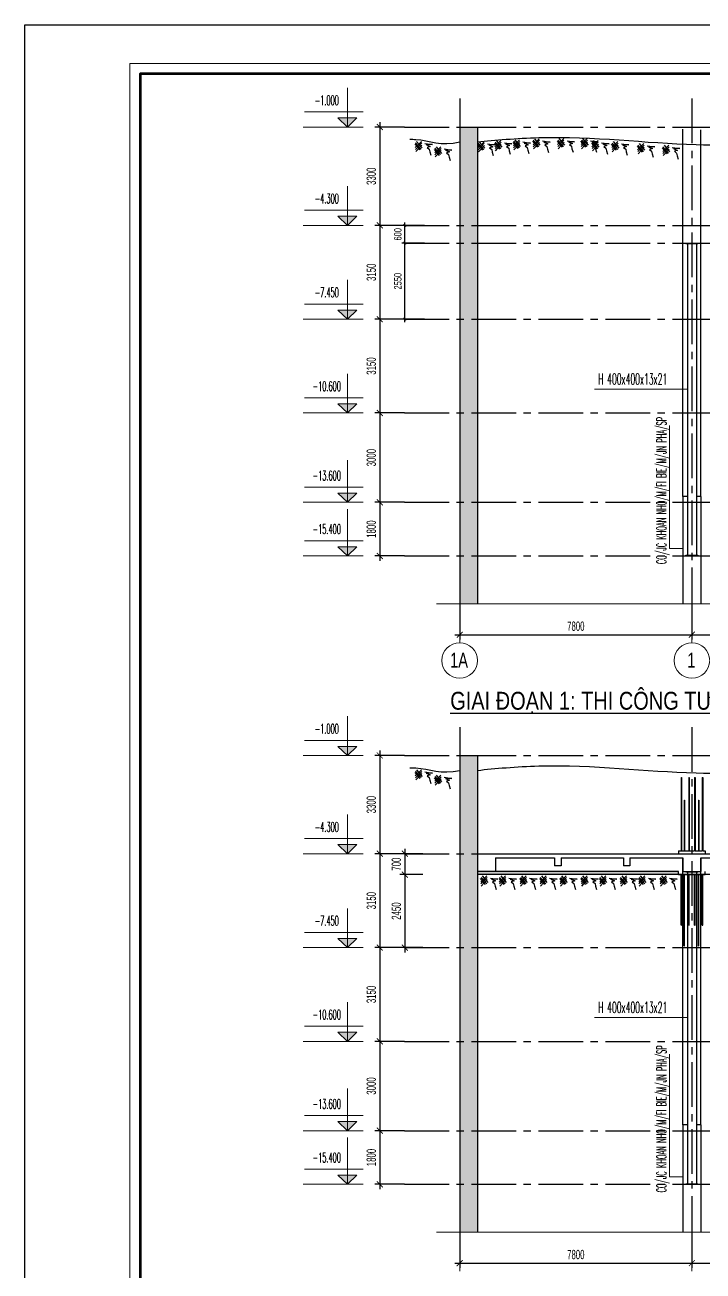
# Model space of a CAD drawing. Extents: x 71 to 1774126, y -14 to 415800.
# Drawn here: x 1675408 to 1698187, y 227098 to 268943 of the extents above; entities that cross this region are included whole.
import ezdxf
from ezdxf.enums import TextEntityAlignment as Align

# ---------------------------------------------------------------- set-up
doc = ezdxf.new("R2010")
doc.units = 0
doc.header["$LTSCALE"] = 1000
doc.header["$MEASUREMENT"] = 0
doc.header["$PDMODE"] = 3
doc.linetypes.add('CENTER2', pattern=[1.125, 0.75, -0.125, 0.125, -0.125])
doc.linetypes.add('HIDDEN', pattern=[0.375, 0.25, -0.125])
doc.layers.get('0').update_dxf_attribs({"linetype": 'CONTINUOUS'})
doc.layers.get('Defpoints').update_dxf_attribs({"linetype": 'CONTINUOUS'})
for name, color, linetype in [('BORDER', 3, 'CONTINUOUS'), ('CDC.01.AXIS', 160, 'CENTER2'), ('CDC.02.DIM', 1, 'CONTINUOUS'), ('CDC.03.BORDER', 3, 'CONTINUOUS'), ('CDC.04.HIDDEN', 8, 'HIDDEN'), ('CDC.05.STEEL', 4, 'CONTINUOUS'), ('CDC.06.TEXT', 2, 'CONTINUOUS'), ('CDC.10.HATCH', 9, 'CONTINUOUS'), ('CDC.16.BIGTEXT', 6, 'CONTINUOUS'), ('COT', 21, 'CONTINUOUS'), ('DAT', 115, 'CONTINUOUS')]:
    doc.layers.add(name, color=color, linetype=linetype)
for name, color, linetype, lineweight in [('CDC-KHUNGTEN', 7, 'CONTINUOUS', 20), ('KCS_CHI', 1, 'CONTINUOUS', 15), ('S19_ACE_Thanh_chong', 9, 'CONTINUOUS', 18)]:
    doc.layers.add(name, color=color, linetype=linetype, lineweight=lineweight)
doc.styles.add('ARIAL', font='arial.ttf', dxfattribs={"width": 0.6})
doc.styles.add('ROMANS', font='vnsimplexh.shx', dxfattribs={"width": 0.55, "bigfont": 'vns.shx'})
doc.dimstyles.new('100', dxfattribs={"dimscale": 100, "dimtxt": 2.5, "dimasz": 1, "dimexe": 1, "dimexo": 0, "dimgap": 1, "dimtad": 1, "dimdec": 0, "dimdsep": 46, "dimtxsty": 'ARIAL', "dimblk": 'ARCHTICK', "dimcen": 1, "dimdle": 1, "dimclrd": 1, "dimclre": 1, "dimclrt": 2, "dimadec": 0, "dimazin": 0, "dimtfac": 0.00072, "dimtdec": 0, "dimtix": 1, "dimtmove": 2, "dimatfit": 3, "dimldrblk": 'ARCHTICK', "dimfxl": 1, "dimtolj": 1, "dimarcsym": 0})
doc.dimstyles.new('D100', dxfattribs={"dimscale": 125, "dimtxt": 2.5, "dimasz": 1.6, "dimexe": 1.3, "dimexo": 0, "dimgap": 1, "dimtad": 1, "dimdec": 0, "dimdsep": 46, "dimtxsty": 'ARIAL', "dimblk": 'ARCHTICK', "dimcen": 1, "dimdle": 1.3, "dimclrd": 1, "dimclre": 1, "dimclrt": 2, "dimadec": 0, "dimazin": 0, "dimtfac": 0.00072, "dimtdec": 0, "dimtix": 1, "dimtmove": 2, "dimatfit": 3, "dimldrblk": 'ARCHTICK', "dimfxl": 1, "dimtolj": 1, "dimarcsym": 0})

# ---------------------------------------------------------------- blocks, each defined once
blk = doc.blocks.new('nendat')
at = {"layer": 'CDC.10.HATCH'}
for p, q in [((-5, -243), (163, -445)), ((12, -360), (217, -155)), ((18, -425), (226, -209)), ((21, -206), (209, -420)), ((29, -497), (229, -280)), ((58, -155), (246, -377)), ((332, -228), (585, -266)), ((375, -266), (509, -324)), ((585, -266), (375, -266)), ((509, -324), (407, -356)), ((407, -356), (477, -414)), ((477, -414), (495, -504)), ((495, -504), (530, -615))]:
    blk.add_line(p, q, dxfattribs=at)
at = {"layer": 'S19_ACE_Thanh_chong'}
blk.add_line((141, -290), (141, -280), dxfattribs=at)
blk = doc.blocks.new('_ARCHTICK')
at = {"color": 0, "linetype": 'ByBlock', "const_width": 0.15}
blk.add_lwpolyline([(-0.5, -0.5), (0.5, 0.5)], dxfattribs=at)
blk = doc.blocks.new('*D355')
at = {"layer": 'CDC.02.DIM', "color": 1, "lineweight": -2, "ltscale": 2000, "transparency": 16777216}
for p, q in [((1690012, 249502), (1690012, 248304)), ((1697812, 249502), (1697812, 248304)), ((1689849, 248467), (1697974, 248467))]:
    blk.add_line(p, q, dxfattribs=at)
at = {"layer": 'Defpoints', "color": 0, "ltscale": 2000, "transparency": 16777216}
for p in [(1690012, 249502), (1697812, 249502), (1697812, 248467)]:
    blk.add_point(p, dxfattribs=at)
at = {"layer": 'CDC.02.DIM', "color": 1, "lineweight": -2, "ltscale": 2000, "transparency": 16777216, "xscale": 200, "yscale": 200, "zscale": 200, "rotation": 180}
blk.add_blockref('_ARCHTICK', (1690012, 248467), dxfattribs=at)
at = {"layer": 'CDC.02.DIM', "color": 1, "lineweight": -2, "ltscale": 2000, "transparency": 16777216, "xscale": 200, "yscale": 200, "zscale": 200}
blk.add_blockref('_ARCHTICK', (1697812, 248467), dxfattribs=at)
at = {"layer": 'CDC.02.DIM', "color": 2, "ltscale": 2000, "transparency": 16777216, "insert": (1693912, 248751), "char_height": 312.5, "attachment_point": 5, "style": 'ARIAL'}
blk.add_mtext('\\A1;7800', dxfattribs=at)
blk = doc.blocks.new('*D351')
at = {"layer": 'CDC.02.DIM', "color": 1, "lineweight": -2, "ltscale": 2000, "transparency": 16777216}
for p, q in [((1688154, 265512), (1687166, 265512)), ((1687328, 265675), (1687328, 262050)), ((1688154, 262212), (1687166, 262212))]:
    blk.add_line(p, q, dxfattribs=at)
at = {"layer": 'Defpoints', "color": 0, "ltscale": 2000, "transparency": 16777216}
for p in [(1688154, 265512), (1687328, 262212), (1688154, 262212)]:
    blk.add_point(p, dxfattribs=at)
at = {"layer": 'CDC.02.DIM', "color": 1, "lineweight": -2, "ltscale": 2000, "transparency": 16777216, "xscale": 200, "yscale": 200, "zscale": 200}
for p, rotation in [((1687328, 265512), 90), ((1687328, 262212), 270)]:
    blk.add_blockref('_ARCHTICK', p, dxfattribs=dict(at, rotation=rotation))
at = {"layer": 'CDC.02.DIM', "color": 2, "ltscale": 2000, "transparency": 16777216, "insert": (1687043, 263862), "char_height": 312.5, "attachment_point": 5, "rotation": 90, "style": 'ARIAL'}
blk.add_mtext('\\A1;3300', dxfattribs=at)
blk = doc.blocks.new('*D352')
at = {"layer": 'CDC.02.DIM', "color": 1, "lineweight": -2, "ltscale": 2000, "transparency": 16777216}
for p, q in [((1688154, 259062), (1687166, 259062)), ((1687328, 259225), (1687328, 255750)), ((1688154, 255912), (1687166, 255912))]:
    blk.add_line(p, q, dxfattribs=at)
at = {"layer": 'Defpoints', "color": 0, "ltscale": 2000, "transparency": 16777216}
for p in [(1688154, 259062), (1687328, 255912), (1688154, 255912)]:
    blk.add_point(p, dxfattribs=at)
at = {"layer": 'CDC.02.DIM', "color": 1, "lineweight": -2, "ltscale": 2000, "transparency": 16777216, "xscale": 200, "yscale": 200, "zscale": 200}
for p, rotation in [((1687328, 259062), 90), ((1687328, 255912), 270)]:
    blk.add_blockref('_ARCHTICK', p, dxfattribs=dict(at, rotation=rotation))
at = {"layer": 'CDC.02.DIM', "color": 2, "ltscale": 2000, "transparency": 16777216, "insert": (1687043, 257487), "char_height": 312.5, "attachment_point": 5, "rotation": 90, "style": 'ARIAL'}
blk.add_mtext('\\A1;3150', dxfattribs=at)
blk = doc.blocks.new('*D353')
at = {"layer": 'CDC.02.DIM', "color": 1, "lineweight": -2, "ltscale": 2000, "transparency": 16777216}
for p, q in [((1688154, 255912), (1687166, 255912)), ((1687328, 256075), (1687328, 252750)), ((1688154, 252912), (1687166, 252912))]:
    blk.add_line(p, q, dxfattribs=at)
at = {"layer": 'Defpoints', "color": 0, "ltscale": 2000, "transparency": 16777216}
for p in [(1688154, 255912), (1687328, 252912), (1688154, 252912)]:
    blk.add_point(p, dxfattribs=at)
at = {"layer": 'CDC.02.DIM', "color": 1, "lineweight": -2, "ltscale": 2000, "transparency": 16777216, "xscale": 200, "yscale": 200, "zscale": 200}
for p, rotation in [((1687328, 255912), 90), ((1687328, 252912), 270)]:
    blk.add_blockref('_ARCHTICK', p, dxfattribs=dict(at, rotation=rotation))
at = {"layer": 'CDC.02.DIM', "color": 2, "ltscale": 2000, "transparency": 16777216, "insert": (1687043, 254412), "char_height": 312.5, "attachment_point": 5, "rotation": 90, "style": 'ARIAL'}
blk.add_mtext('\\A1;3000', dxfattribs=at)
blk = doc.blocks.new('*D354')
at = {"layer": 'CDC.02.DIM', "color": 1, "lineweight": -2, "ltscale": 2000, "transparency": 16777216}
for p, q in [((1688154, 252912), (1687166, 252912)), ((1687328, 253075), (1687328, 250950)), ((1688154, 251112), (1687166, 251112))]:
    blk.add_line(p, q, dxfattribs=at)
at = {"layer": 'Defpoints', "color": 0, "ltscale": 2000, "transparency": 16777216}
for p in [(1688154, 252912), (1687328, 251112), (1688154, 251112)]:
    blk.add_point(p, dxfattribs=at)
at = {"layer": 'CDC.02.DIM', "color": 1, "lineweight": -2, "ltscale": 2000, "transparency": 16777216, "xscale": 200, "yscale": 200, "zscale": 200}
for p, rotation in [((1687328, 252912), 90), ((1687328, 251112), 270)]:
    blk.add_blockref('_ARCHTICK', p, dxfattribs=dict(at, rotation=rotation))
at = {"layer": 'CDC.02.DIM', "color": 2, "ltscale": 2000, "transparency": 16777216, "insert": (1687043, 252012), "char_height": 312.5, "attachment_point": 5, "rotation": 90, "style": 'ARIAL'}
blk.add_mtext('\\A1;1800', dxfattribs=at)
blk = doc.blocks.new('*D357')
at = {"layer": 'CDC.02.DIM', "color": 1, "lineweight": -2, "ltscale": 2000, "transparency": 16777216}
for p, q in [((1687328, 262375), (1687328, 258900)), ((1688154, 262212), (1687166, 262212)), ((1688154, 259062), (1687166, 259062))]:
    blk.add_line(p, q, dxfattribs=at)
at = {"layer": 'Defpoints', "color": 0, "ltscale": 2000, "transparency": 16777216}
for p in [(1688154, 262212), (1687328, 259062), (1688154, 259062)]:
    blk.add_point(p, dxfattribs=at)
at = {"layer": 'CDC.02.DIM', "color": 1, "lineweight": -2, "ltscale": 2000, "transparency": 16777216, "xscale": 200, "yscale": 200, "zscale": 200}
for p, rotation in [((1687328, 262212), 90), ((1687328, 259062), 270)]:
    blk.add_blockref('_ARCHTICK', p, dxfattribs=dict(at, rotation=rotation))
at = {"layer": 'CDC.02.DIM', "color": 2, "ltscale": 2000, "transparency": 16777216, "insert": (1687043, 260637), "char_height": 312.5, "attachment_point": 5, "rotation": 90, "style": 'ARIAL'}
blk.add_mtext('\\A1;3150', dxfattribs=at)
blk = doc.blocks.new('*D358')
at = {"layer": 'CDC.02.DIM', "color": 1, "lineweight": -2, "transparency": 16777216}
for p, q in [((1697812, 249502), (1697812, 248367)), ((1701222, 249502), (1701222, 248367)), ((1697712, 248467), (1701322, 248467))]:
    blk.add_line(p, q, dxfattribs=at)
at = {"layer": 'Defpoints', "color": 0, "transparency": 16777216}
for p in [(1697812, 249502), (1701222, 249502), (1701222, 248467)]:
    blk.add_point(p, dxfattribs=at)
at = {"layer": 'CDC.02.DIM', "color": 1, "lineweight": -2, "transparency": 16777216, "xscale": 100, "yscale": 100, "zscale": 100, "rotation": 180}
blk.add_blockref('_ARCHTICK', (1697812, 248467), dxfattribs=at)
at = {"layer": 'CDC.02.DIM', "color": 1, "lineweight": -2, "transparency": 16777216, "xscale": 100, "yscale": 100, "zscale": 100}
blk.add_blockref('_ARCHTICK', (1701222, 248467), dxfattribs=at)
at = {"layer": 'CDC.02.DIM', "color": 2, "transparency": 16777216, "insert": (1699517, 248695), "char_height": 250, "attachment_point": 5, "style": 'ARIAL'}
blk.add_mtext('\\A1;3410', dxfattribs=at)
blk = doc.blocks.new('*D360')
at = {"layer": 'CDC.02.DIM', "color": 1, "lineweight": -2, "ltscale": 2000, "transparency": 16777216}
for p, q in [((1690012, 228400), (1690012, 227203)), ((1697812, 228400), (1697812, 227203)), ((1689849, 227366), (1697974, 227366))]:
    blk.add_line(p, q, dxfattribs=at)
at = {"layer": 'Defpoints', "color": 0, "ltscale": 2000, "transparency": 16777216}
for p in [(1690012, 228400), (1697812, 228400), (1697812, 227366)]:
    blk.add_point(p, dxfattribs=at)
at = {"layer": 'CDC.02.DIM', "color": 1, "lineweight": -2, "ltscale": 2000, "transparency": 16777216, "xscale": 200, "yscale": 200, "zscale": 200, "rotation": 180}
blk.add_blockref('_ARCHTICK', (1690012, 227366), dxfattribs=at)
at = {"layer": 'CDC.02.DIM', "color": 1, "lineweight": -2, "ltscale": 2000, "transparency": 16777216, "xscale": 200, "yscale": 200, "zscale": 200}
blk.add_blockref('_ARCHTICK', (1697812, 227366), dxfattribs=at)
at = {"layer": 'CDC.02.DIM', "color": 2, "ltscale": 2000, "transparency": 16777216, "insert": (1693912, 227650), "char_height": 312.5, "attachment_point": 5, "style": 'ARIAL'}
blk.add_mtext('\\A1;7800', dxfattribs=at)
blk = doc.blocks.new('*D362')
at = {"layer": 'CDC.02.DIM', "color": 1, "lineweight": -2, "ltscale": 2000, "transparency": 16777216}
for p, q in [((1688154, 244411), (1687166, 244411)), ((1687328, 244573), (1687328, 240948)), ((1688154, 241111), (1687166, 241111))]:
    blk.add_line(p, q, dxfattribs=at)
at = {"layer": 'Defpoints', "color": 0, "ltscale": 2000, "transparency": 16777216}
for p in [(1688154, 244411), (1687328, 241111), (1688154, 241111)]:
    blk.add_point(p, dxfattribs=at)
at = {"layer": 'CDC.02.DIM', "color": 1, "lineweight": -2, "ltscale": 2000, "transparency": 16777216, "xscale": 200, "yscale": 200, "zscale": 200}
for p, rotation in [((1687328, 244411), 90), ((1687328, 241111), 270)]:
    blk.add_blockref('_ARCHTICK', p, dxfattribs=dict(at, rotation=rotation))
at = {"layer": 'CDC.02.DIM', "color": 2, "ltscale": 2000, "transparency": 16777216, "insert": (1687043, 242761), "char_height": 312.5, "attachment_point": 5, "rotation": 90, "style": 'ARIAL'}
blk.add_mtext('\\A1;3300', dxfattribs=at)
blk = doc.blocks.new('*D363')
at = {"layer": 'CDC.02.DIM', "color": 1, "lineweight": -2, "ltscale": 2000, "transparency": 16777216}
for p, q in [((1687328, 238123), (1687328, 234648)), ((1688154, 237961), (1687166, 237961)), ((1688154, 234811), (1687166, 234811))]:
    blk.add_line(p, q, dxfattribs=at)
at = {"layer": 'Defpoints', "color": 0, "ltscale": 2000, "transparency": 16777216}
for p in [(1688154, 237961), (1687328, 234811), (1688154, 234811)]:
    blk.add_point(p, dxfattribs=at)
at = {"layer": 'CDC.02.DIM', "color": 1, "lineweight": -2, "ltscale": 2000, "transparency": 16777216, "xscale": 200, "yscale": 200, "zscale": 200}
for p, rotation in [((1687328, 237961), 90), ((1687328, 234811), 270)]:
    blk.add_blockref('_ARCHTICK', p, dxfattribs=dict(at, rotation=rotation))
at = {"layer": 'CDC.02.DIM', "color": 2, "ltscale": 2000, "transparency": 16777216, "insert": (1687043, 236386), "char_height": 312.5, "attachment_point": 5, "rotation": 90, "style": 'ARIAL'}
blk.add_mtext('\\A1;3150', dxfattribs=at)
blk = doc.blocks.new('*D364')
at = {"layer": 'CDC.02.DIM', "color": 1, "lineweight": -2, "ltscale": 2000, "transparency": 16777216}
for p, q in [((1688154, 234811), (1687166, 234811)), ((1687328, 234973), (1687328, 231648)), ((1688154, 231811), (1687166, 231811))]:
    blk.add_line(p, q, dxfattribs=at)
at = {"layer": 'Defpoints', "color": 0, "ltscale": 2000, "transparency": 16777216}
for p in [(1688154, 234811), (1687328, 231811), (1688154, 231811)]:
    blk.add_point(p, dxfattribs=at)
at = {"layer": 'CDC.02.DIM', "color": 1, "lineweight": -2, "ltscale": 2000, "transparency": 16777216, "xscale": 200, "yscale": 200, "zscale": 200}
for p, rotation in [((1687328, 234811), 90), ((1687328, 231811), 270)]:
    blk.add_blockref('_ARCHTICK', p, dxfattribs=dict(at, rotation=rotation))
at = {"layer": 'CDC.02.DIM', "color": 2, "ltscale": 2000, "transparency": 16777216, "insert": (1687043, 233311), "char_height": 312.5, "attachment_point": 5, "rotation": 90, "style": 'ARIAL'}
blk.add_mtext('\\A1;3000', dxfattribs=at)
blk = doc.blocks.new('*D365')
at = {"layer": 'CDC.02.DIM', "color": 1, "lineweight": -2, "ltscale": 2000, "transparency": 16777216}
for p, q in [((1687328, 231973), (1687328, 229848)), ((1688154, 231811), (1687166, 231811)), ((1688154, 230011), (1687166, 230011))]:
    blk.add_line(p, q, dxfattribs=at)
at = {"layer": 'Defpoints', "color": 0, "ltscale": 2000, "transparency": 16777216}
for p in [(1688154, 231811), (1687328, 230011), (1688154, 230011)]:
    blk.add_point(p, dxfattribs=at)
at = {"layer": 'CDC.02.DIM', "color": 1, "lineweight": -2, "ltscale": 2000, "transparency": 16777216, "xscale": 200, "yscale": 200, "zscale": 200}
for p, rotation in [((1687328, 231811), 90), ((1687328, 230011), 270)]:
    blk.add_blockref('_ARCHTICK', p, dxfattribs=dict(at, rotation=rotation))
at = {"layer": 'CDC.02.DIM', "color": 2, "ltscale": 2000, "transparency": 16777216, "insert": (1687043, 230911), "char_height": 312.5, "attachment_point": 5, "rotation": 90, "style": 'ARIAL'}
blk.add_mtext('\\A1;1800', dxfattribs=at)
blk = doc.blocks.new('*D366')
at = {"layer": 'CDC.02.DIM', "color": 1, "lineweight": -2, "ltscale": 2000, "transparency": 16777216}
for p, q in [((1688154, 241111), (1687166, 241111)), ((1687328, 241273), (1687328, 237798)), ((1688154, 237961), (1687166, 237961))]:
    blk.add_line(p, q, dxfattribs=at)
at = {"layer": 'Defpoints', "color": 0, "ltscale": 2000, "transparency": 16777216}
for p in [(1688154, 241111), (1687328, 237961), (1688154, 237961)]:
    blk.add_point(p, dxfattribs=at)
at = {"layer": 'CDC.02.DIM', "color": 1, "lineweight": -2, "ltscale": 2000, "transparency": 16777216, "xscale": 200, "yscale": 200, "zscale": 200}
for p, rotation in [((1687328, 241111), 90), ((1687328, 237961), 270)]:
    blk.add_blockref('_ARCHTICK', p, dxfattribs=dict(at, rotation=rotation))
at = {"layer": 'CDC.02.DIM', "color": 2, "ltscale": 2000, "transparency": 16777216, "insert": (1687043, 239536), "char_height": 312.5, "attachment_point": 5, "rotation": 90, "style": 'ARIAL'}
blk.add_mtext('\\A1;3150', dxfattribs=at)
blk = doc.blocks.new('*D367')
at = {"layer": 'CDC.02.DIM', "color": 1, "lineweight": -2, "transparency": 16777216}
for p, q in [((1697812, 228400), (1697812, 227266)), ((1701222, 228400), (1701222, 227266)), ((1697712, 227366), (1701322, 227366))]:
    blk.add_line(p, q, dxfattribs=at)
at = {"layer": 'Defpoints', "color": 0, "transparency": 16777216}
for p in [(1697812, 228400), (1701222, 228400), (1701222, 227366)]:
    blk.add_point(p, dxfattribs=at)
at = {"layer": 'CDC.02.DIM', "color": 1, "lineweight": -2, "transparency": 16777216, "xscale": 100, "yscale": 100, "zscale": 100, "rotation": 180}
blk.add_blockref('_ARCHTICK', (1697812, 227366), dxfattribs=at)
at = {"layer": 'CDC.02.DIM', "color": 1, "lineweight": -2, "transparency": 16777216, "xscale": 100, "yscale": 100, "zscale": 100}
blk.add_blockref('_ARCHTICK', (1701222, 227366), dxfattribs=at)
at = {"layer": 'CDC.02.DIM', "color": 2, "transparency": 16777216, "insert": (1699517, 227593), "char_height": 250, "attachment_point": 5, "style": 'ARIAL'}
blk.add_mtext('\\A1;3410', dxfattribs=at)
blk = doc.blocks.new('111')
at = {"layer": 'BORDER'}
for p, q in [((1737555, 318896), (1737555, 318796)), ((1737555, 318896), (1737643, 318896)), ((1737661, 318896), (1737744, 318896)), ((1737761, 318896), (1737897, 318896)), ((1737914, 318896), (1738005, 318896)), ((1738005, 318896), (1738096, 318896)), ((1738113, 318896), (1738224, 318896)), ((1738242, 318896), (1738350, 318896)), ((1738368, 318896), (1738455, 318896)), ((1738455, 318896), (1738455, 318796)), ((1737555, 318096), (1737555, 318196)), ((1737555, 318096), (1737643, 318096)), ((1737661, 318096), (1737744, 318096)), ((1737705, 318196), (1738305, 318196)), ((1737761, 318096), (1737897, 318096)), ((1737914, 318096), (1738005, 318096)), ((1738005, 318096), (1738096, 318096)), ((1738113, 318096), (1738224, 318096)), ((1738242, 318096), (1738350, 318096)), ((1738368, 318096), (1738455, 318096)), ((1738455, 318096), (1738455, 318196))]:
    blk.add_line(p, q, dxfattribs=at)
at = {"layer": 'CDC.04.HIDDEN', "ltscale": 2000}
for p, q in [((1737705, 318656), (1737705, 318196)), ((1738305, 318656), (1738305, 318196))]:
    blk.add_line(p, q, dxfattribs=at)
at = {"layer": 'CDC.05.STEEL', "color": 4}
for p, q in [((1737643, 321357), (1737643, 318896)), ((1737643, 321357), (1737661, 321357)), ((1737661, 321357), (1737661, 318896)), ((1737897, 321357), (1737897, 318896)), ((1737897, 321357), (1737914, 321357)), ((1737914, 321357), (1737914, 318896)), ((1738096, 321357), (1738096, 318896)), ((1738096, 321357), (1738113, 321357)), ((1738113, 321357), (1738113, 318896)), ((1738350, 321357), (1738350, 318896)), ((1738350, 321357), (1738368, 321357)), ((1738368, 321357), (1738368, 318896)), ((1737744, 320595), (1737744, 318896)), ((1737744, 320595), (1737761, 320595)), ((1737761, 320595), (1737761, 318896)), ((1738224, 320595), (1738224, 318896)), ((1738224, 320595), (1738242, 320595)), ((1738242, 320595), (1738242, 318896)), ((1737643, 316403), (1737643, 318096)), ((1737661, 316403), (1737661, 318096)), ((1737744, 315703), (1737744, 318096)), ((1737761, 315703), (1737761, 318096)), ((1737897, 316403), (1737897, 318096)), ((1737914, 316403), (1737914, 318096)), ((1738096, 316403), (1738096, 318096)), ((1738113, 316403), (1738113, 318096)), ((1738224, 315703), (1738224, 318096)), ((1738242, 315703), (1738242, 318096)), ((1738350, 316403), (1738350, 318096)), ((1738368, 316403), (1738368, 318096)), ((1737643, 316403), (1737661, 316403)), ((1737897, 316403), (1737914, 316403)), ((1738096, 316403), (1738113, 316403)), ((1738350, 316403), (1738368, 316403)), ((1737744, 315703), (1737761, 315703)), ((1738224, 315703), (1738242, 315703))]:
    blk.add_line(p, q, dxfattribs=at)
at = {"layer": 'COT', "color": 4}
blk.add_lwpolyline([(1737805, 318196), (1738205, 318196), (1738205, 318176), (1737805, 318176)], close=True, dxfattribs=at)
blk.add_lwpolyline([(1737805, 318196), (1738205, 318196), (1738205, 318176), (1737805, 318176)], close=True, dxfattribs=at)
blk = doc.blocks.new('*D383')
at = {"layer": 'CDC.02.DIM', "color": 1, "lineweight": -2, "ltscale": 2000, "transparency": 16777216}
for p, q in [((1688774, 241111), (1688006, 241111)), ((1688169, 241273), (1688169, 240248)), ((1688774, 240411), (1688006, 240411))]:
    blk.add_line(p, q, dxfattribs=at)
at = {"layer": 'Defpoints', "color": 0, "ltscale": 2000, "transparency": 16777216}
for p in [(1688774, 241111), (1688169, 240411), (1688774, 240411)]:
    blk.add_point(p, dxfattribs=at)
at = {"layer": 'CDC.02.DIM', "color": 1, "lineweight": -2, "ltscale": 2000, "transparency": 16777216, "xscale": 200, "yscale": 200, "zscale": 200}
for p, rotation in [((1688169, 241111), 90), ((1688169, 240411), 270)]:
    blk.add_blockref('_ARCHTICK', p, dxfattribs=dict(at, rotation=rotation))
at = {"layer": 'CDC.02.DIM', "color": 2, "ltscale": 2000, "transparency": 16777216, "insert": (1687884, 240761), "char_height": 312.5, "attachment_point": 5, "rotation": 90, "style": 'ARIAL'}
blk.add_mtext('\\A1;700', dxfattribs=at)
blk = doc.blocks.new('*D384')
at = {"layer": 'CDC.02.DIM', "color": 1, "lineweight": -2, "ltscale": 2000, "transparency": 16777216}
for p, q in [((1688774, 240411), (1688006, 240411)), ((1688169, 240573), (1688169, 237798)), ((1688774, 237961), (1688006, 237961))]:
    blk.add_line(p, q, dxfattribs=at)
at = {"layer": 'Defpoints', "color": 0, "ltscale": 2000, "transparency": 16777216}
for p in [(1688774, 240411), (1688169, 237961), (1688774, 237961)]:
    blk.add_point(p, dxfattribs=at)
at = {"layer": 'CDC.02.DIM', "color": 1, "lineweight": -2, "ltscale": 2000, "transparency": 16777216, "xscale": 200, "yscale": 200, "zscale": 200}
for p, rotation in [((1688169, 240411), 90), ((1688169, 237961), 270)]:
    blk.add_blockref('_ARCHTICK', p, dxfattribs=dict(at, rotation=rotation))
at = {"layer": 'CDC.02.DIM', "color": 2, "ltscale": 2000, "transparency": 16777216, "insert": (1687884, 239186), "char_height": 312.5, "attachment_point": 5, "rotation": 90, "style": 'ARIAL'}
blk.add_mtext('\\A1;2450', dxfattribs=at)
blk = doc.blocks.new('*D444')
at = {"layer": 'CDC.02.DIM', "color": 1, "lineweight": -2, "transparency": 16777216}
for p, q in [((1688831, 262212), (1688063, 262212)), ((1688163, 262312), (1688163, 261512)), ((1688831, 261612), (1688063, 261612))]:
    blk.add_line(p, q, dxfattribs=at)
at = {"layer": 'Defpoints', "color": 0, "transparency": 16777216}
for p in [(1688831, 262212), (1688163, 261612), (1688831, 261612)]:
    blk.add_point(p, dxfattribs=at)
at = {"layer": 'CDC.02.DIM', "color": 1, "lineweight": -2, "transparency": 16777216, "xscale": 100, "yscale": 100, "zscale": 100}
for p, rotation in [((1688163, 262212), 90), ((1688163, 261612), 270)]:
    blk.add_blockref('_ARCHTICK', p, dxfattribs=dict(at, rotation=rotation))
at = {"layer": 'CDC.02.DIM', "color": 2, "transparency": 16777216, "insert": (1687935, 261912), "char_height": 250, "attachment_point": 5, "rotation": 90, "style": 'ARIAL'}
blk.add_mtext('\\A1;600', dxfattribs=at)
blk = doc.blocks.new('*D445')
at = {"layer": 'CDC.02.DIM', "color": 1, "lineweight": -2, "transparency": 16777216}
for p, q in [((1688831, 261612), (1688063, 261612)), ((1688163, 261712), (1688163, 258962)), ((1688831, 259062), (1688063, 259062))]:
    blk.add_line(p, q, dxfattribs=at)
at = {"layer": 'Defpoints', "color": 0, "transparency": 16777216}
for p in [(1688831, 261612), (1688163, 259062), (1688831, 259062)]:
    blk.add_point(p, dxfattribs=at)
at = {"layer": 'CDC.02.DIM', "color": 1, "lineweight": -2, "transparency": 16777216, "xscale": 100, "yscale": 100, "zscale": 100}
for p, rotation in [((1688163, 261612), 90), ((1688163, 259062), 270)]:
    blk.add_blockref('_ARCHTICK', p, dxfattribs=dict(at, rotation=rotation))
at = {"layer": 'CDC.02.DIM', "color": 2, "transparency": 16777216, "insert": (1687935, 260337), "char_height": 250, "attachment_point": 5, "rotation": 90, "style": 'ARIAL'}
blk.add_mtext('\\A1;2550', dxfattribs=at)
blk = doc.blocks.new('KHUNG TEN')
at = {"layer": 'CDC-KHUNGTEN', "color": 8}
blk.add_lwpolyline([(75096, 1100), (83000, 1100), (83000, 58300), (3000, 58300), (3000, 1100), (75096, 1100)], dxfattribs=at)
at = {"layer": 'CDC-KHUNGTEN', "color": 255, "lineweight": 60}
blk.add_lwpolyline([(74900, 1400), (74900, 58000), (3300, 58000), (3300, 1400), (74900, 1400)], close=True, dxfattribs=at)
at = {"layer": 'Defpoints', "color": 1, "ltscale": 0.2}
blk.add_lwpolyline([(0, 0), (0, 59400), (84100, 59400), (84100, 0), (0, 0)], close=True, dxfattribs=at)

msp = doc.modelspace()

# ---------------------------------------------------------------- hatches: boundary and pattern name
at = {"layer": 'CDC.10.HATCH'}
h = msp.add_hatch(dxfattribs=at)
h.set_pattern_fill('CHAU-01', color=256, scale=50, style=0, pattern_type=2)
h.set_pattern_definition([(50, (-40193.7, -85232.78), (358.63009, -31.376067), [37.5, -412.5]), (355, (-40193.7, -85232.8), (-69.37567, 376.09607), [30, -330]), (100.4514, (-40163.82, -85235.4), (289.25469, 344.71977), [31.870095, -350.571056]), (46.1842, (-40193.7, -85132.8), (533.62052, -82.75951), [56.25, -618.75]), (96.6356, (-40149.24, -85139.7), (467.33135, 487.05894), [47.80514, -525.8565]), (351.1842, (-40193.7, -85132.8), (467.33097, 487.0593), [45, -495]), (21, (-40143.7, -85157.78), (298.453526, -201.309445), [37.5, -412.5]), (326, (-40143.7, -85157.8), (121.657666, 362.57502), [30, -330]), (71.4514, (-40118.83, -85174.56), (420.111314, 161.26525), [31.870095, -350.571056]), (37.5, (-40193.7, -85232.78), (6.079928, 166.446927), [0, -326, 0, -335, 0, -331.25]), (7.5, (-40193.7, -85232.78), (131.534769, 197.205856), [0, -191, 0, -318.5, 0, -126.25]), (327.5, (-40305.2, -85232.78), (266.911218, -11.277436), [0, -125, 0, -390, 0, -517.5]), (317.5, (-40355.2, -85232.78), (291.593085, 50.05249), [0, -162.5, 0, -259, 0, -367.5]), (45, (-40193.7, -85232.78), (-150.26019, 150.26019), []), (45, (-40193.7, -85171.53), (-150.26019, 150.26019), [])])
h.paths.add_polyline_path([(1690611.7, 265512.1), (1690011.7, 265512.1), (1690011.7, 262212.1), (1690611.7, 262212.1)])
h.paths.add_polyline_path([(1690611.7, 262212.1), (1690011.7, 262212.1), (1690011.7, 259062.1), (1690611.7, 259062.1)])
h.paths.add_polyline_path([(1690611.7, 259062.1), (1690011.7, 259062.1), (1690011.7, 255912.1), (1690611.7, 255912.1)])
h.paths.add_polyline_path([(1690611.7, 255912.1), (1690011.7, 255912.1), (1690011.7, 252912.1), (1690611.7, 252912.1)])
h.paths.add_polyline_path([(1690611.7, 252912.1), (1690011.7, 252912.1), (1690011.7, 251112.1), (1690611.7, 251112.1)])
h.paths.add_polyline_path([(1690611.7, 251112.1), (1690011.7, 251112.1), (1690011.7, 249501.6), (1690611.7, 249501.6)])
h = msp.add_hatch(dxfattribs=at)
h.set_pattern_fill('CHAU-01', color=256, scale=50, style=0, pattern_type=2)
h.set_pattern_definition([(50, (-40193.7, -106333.93), (358.63009, -31.376067), [37.5, -412.5]), (355, (-40193.7, -106333.93), (-69.37567, 376.09607), [30, -330]), (100.4514, (-40163.82, -106336.55), (289.25469, 344.71977), [31.870095, -350.571056]), (46.1842, (-40193.7, -106233.93), (533.62052, -82.75951), [56.25, -618.75]), (96.6356, (-40149.24, -106240.83), (467.33135, 487.05894), [47.80514, -525.8565]), (351.1842, (-40193.7, -106233.93), (467.33097, 487.0593), [45, -495]), (21, (-40143.7, -106258.93), (298.453526, -201.309445), [37.5, -412.5]), (326, (-40143.7, -106258.93), (121.657666, 362.57502), [30, -330]), (71.4514, (-40118.83, -106275.7), (420.111314, 161.26525), [31.870095, -350.571056]), (37.5, (-40193.7, -106333.93), (6.079928, 166.446927), [0, -326, 0, -335, 0, -331.25]), (7.5, (-40193.7, -106333.93), (131.534769, 197.205856), [0, -191, 0, -318.5, 0, -126.25]), (327.5, (-40305.2, -106333.93), (266.911218, -11.277436), [0, -125, 0, -390, 0, -517.5]), (317.5, (-40355.2, -106333.93), (291.593085, 50.05249), [0, -162.5, 0, -259, 0, -367.5]), (45, (-40193.7, -106333.93), (-150.26019, 150.26019), []), (45, (-40193.7, -106272.68), (-150.26019, 150.26019), [])])
h.paths.add_polyline_path([(1690611.7, 244411), (1690011.7, 244411), (1690011.7, 241111), (1690611.7, 241111)])
h.paths.add_polyline_path([(1690611.7, 241111), (1690011.7, 241111), (1690011.7, 237961), (1690611.7, 237961)])
h.paths.add_polyline_path([(1690611.7, 237961), (1690011.7, 237961), (1690011.7, 234811), (1690611.7, 234811)])
h.paths.add_polyline_path([(1690611.7, 234811), (1690011.7, 234811), (1690011.7, 231811), (1690611.7, 231811)])
h.paths.add_polyline_path([(1690611.7, 231811), (1690011.7, 231811), (1690011.7, 230011), (1690611.7, 230011)])
h.paths.add_polyline_path([(1690611.7, 230011), (1690011.7, 230011), (1690011.7, 228400.4), (1690611.7, 228400.4)])
h = msp.add_hatch(dxfattribs=at)
h.set_pattern_fill('AR-CONC', color=256, scale=20, style=0)
h.set_pattern_definition([(50, (-40193.71, -77685.5), (143.4520365, -12.550427), [15, -165]), (355, (-40193.7, -77685.5), (-27.750267, 150.438427), [12, -132]), (100.4514, (-40181.75, -77686.55), (115.701876, 137.887908), [12.748038, -140.228422]), (46.1842, (-40193.7, -77645.5), (213.44821, -33.103803), [22.5, -247.5]), (96.6356, (-40175.92, -77648.26), (186.93254, 194.823574), [19.122058, -210.3426]), (351.1842, (-40193.7, -77645.5), (186.93239, 194.82372), [18, -198]), (21, (-40173.71, -77655.5), (119.3814104, -80.523778), [15, -165]), (326, (-40173.7, -77655.5), (48.663066, 145.030009), [12, -132]), (71.4514, (-40163.76, -77662.21), (168.044526, 64.506099), [12.748038, -140.228422]), (37.5, (-40193.706, -77685.5), (2.431971, 66.5787708), [0, -130.4, 0, -134, 0, -132.5]), (7.5, (-40193.706, -77685.5), (52.6139075, 78.8823424), [0, -76.4, 0, -127.4, 0, -50.5]), (327.5, (-40238.306, -77685.5), (106.7644872, -4.5109743), [0, -50, 0, -156, 0, -207]), (317.5, (-40258.31, -77685.5), (116.637234, 20.0209965), [0, -65, 0, -103.6, 0, -147])])
h.paths.add_polyline_path([(1697361.7, 240511), (1690611.7, 240511), (1690611.7, 240411), (1697361.7, 240411)])
at = {"layer": 'KCS_CHI'}
h = msp.add_hatch(color=256, dxfattribs=at)
h.paths.add_polyline_path([(1686558, 265818.7), (1686240.9, 265818.7), (1686240.9, 265512.1)])
h.paths.add_polyline_path([(1686240.9, 265818.7), (1685923.7, 265818.7), (1686240.9, 265512.1)])
h = msp.add_hatch(color=256, dxfattribs=at)
h.paths.add_polyline_path([(1686558, 262518.7), (1686240.9, 262518.7), (1686240.9, 262212.1)])
h.paths.add_polyline_path([(1686240.9, 262518.7), (1685923.7, 262518.7), (1686240.9, 262212.1)])
h = msp.add_hatch(color=256, dxfattribs=at)
h.paths.add_polyline_path([(1686558, 259368.7), (1686240.9, 259368.7), (1686240.9, 259062.1)])
h.paths.add_polyline_path([(1686240.9, 259368.7), (1685923.7, 259368.7), (1686240.9, 259062.1)])
h = msp.add_hatch(color=256, dxfattribs=at)
h.paths.add_polyline_path([(1686558, 256218.7), (1686240.9, 256218.7), (1686240.9, 255912.1)])
h.paths.add_polyline_path([(1686240.9, 256218.7), (1685923.7, 256218.7), (1686240.9, 255912.1)])
h = msp.add_hatch(color=256, dxfattribs=at)
h.paths.add_polyline_path([(1686558, 253218.7), (1686240.9, 253218.7), (1686240.9, 252912.1)])
h.paths.add_polyline_path([(1686240.9, 253218.7), (1685923.7, 253218.7), (1686240.9, 252912.1)])
h = msp.add_hatch(color=256, dxfattribs=at)
h.paths.add_polyline_path([(1686558, 251418.7), (1686240.9, 251418.7), (1686240.9, 251112.1)])
h.paths.add_polyline_path([(1686240.9, 251418.7), (1685923.7, 251418.7), (1686240.9, 251112.1)])
h = msp.add_hatch(color=256, dxfattribs=at)
h.paths.add_polyline_path([(1686558, 244717.6), (1686240.9, 244717.6), (1686240.9, 244411)])
h.paths.add_polyline_path([(1686240.9, 244717.6), (1685923.7, 244717.6), (1686240.9, 244411)])
h = msp.add_hatch(color=256, dxfattribs=at)
h.paths.add_polyline_path([(1686558, 241417.6), (1686240.9, 241417.6), (1686240.9, 241111)])
h.paths.add_polyline_path([(1686240.9, 241417.6), (1685923.7, 241417.6), (1686240.9, 241111)])
h = msp.add_hatch(color=256, dxfattribs=at)
h.paths.add_polyline_path([(1686558, 238267.6), (1686240.9, 238267.6), (1686240.9, 237961)])
h.paths.add_polyline_path([(1686240.9, 238267.6), (1685923.7, 238267.6), (1686240.9, 237961)])
h = msp.add_hatch(color=256, dxfattribs=at)
h.paths.add_polyline_path([(1686558, 235117.6), (1686240.9, 235117.6), (1686240.9, 234811)])
h.paths.add_polyline_path([(1686240.9, 235117.6), (1685923.7, 235117.6), (1686240.9, 234811)])
h = msp.add_hatch(color=256, dxfattribs=at)
h.paths.add_polyline_path([(1686558, 232117.6), (1686240.9, 232117.6), (1686240.9, 231811)])
h.paths.add_polyline_path([(1686240.9, 232117.6), (1685923.7, 232117.6), (1686240.9, 231811)])
h = msp.add_hatch(color=256, dxfattribs=at)
h.paths.add_polyline_path([(1686558, 230317.6), (1686240.9, 230317.6), (1686240.9, 230011)])
h.paths.add_polyline_path([(1686240.9, 230317.6), (1685923.7, 230317.6), (1686240.9, 230011)])

# ---------------------------------------------------------------- linework, layer by layer
at = {"layer": 'CDC.01.AXIS', "ltscale": 2}
for p, q in [((1690011.7, 266468.1), (1690011.7, 249501.6)), ((1697811.7, 266468.1), (1697811.7, 249501.6)), ((1688154, 265512.1), (1718162.9, 265512.1)), ((1688154, 262212.1), (1718162.9, 262212.1)), ((1688154, 261612.1), (1718162.9, 261612.1)), ((1688154, 259062.1), (1718162.9, 259062.1)), ((1688154, 255912.1), (1718238.3, 255912.1)), ((1688154, 252912.1), (1718208.7, 252912.1)), ((1688154, 251112.1), (1718208.7, 251112.1)), ((1690011.7, 245367), (1690011.7, 228400.4)), ((1697811.7, 245367), (1697811.7, 228400.4)), ((1688154, 244411), (1718208.7, 244411)), ((1688154, 241111), (1718208.7, 241111)), ((1688154, 237961), (1718208.7, 237961)), ((1688154, 234811), (1718284.1, 234811)), ((1688154, 231811), (1718254.4, 231811)), ((1688154, 230011), (1718254.4, 230011))]:
    msp.add_line(p, q, dxfattribs=at)
at = {"layer": 'CDC.03.BORDER'}
for p, q in [((1697511.7, 253112.1), (1697511.7, 249501.6)), ((1697661.7, 253112.1), (1697511.7, 253112.1)), ((1698111.7, 253112.1), (1697961.7, 253112.1)), ((1698111.7, 253112.1), (1698111.7, 249501.6)), ((1690611.7, 241111), (1697361.7, 241111)), ((1697361.7, 240511), (1690611.7, 240511)), ((1709271.7, 240411), (1690611.7, 240411)), ((1697511.7, 232011), (1697511.7, 228400.4)), ((1697661.7, 232011), (1697511.7, 232011)), ((1698111.7, 232011), (1697961.7, 232011)), ((1698111.7, 232011), (1698111.7, 228400.4))]:
    msp.add_line(p, q, dxfattribs=at)
at = {"layer": 'CDC.04.HIDDEN', "ltscale": 1000}
for p, q in [((1697511.7, 253112.1), (1697511.7, 265444.7)), ((1698111.7, 253112.1), (1698111.7, 265419.3)), ((1697511.7, 232011), (1697511.7, 240971)), ((1698111.7, 232011), (1698111.7, 240971))]:
    msp.add_line(p, q, dxfattribs=at)
at = {"layer": 'CDC.04.HIDDEN', "ltscale": 2000}
for p, q in [((1691211.7, 240971), (1691211.7, 240511)), ((1691211.7, 240971), (1693199.9, 240971)), ((1693199.9, 240971), (1693199.9, 240711)), ((1693419.9, 240711), (1693199.9, 240711)), ((1693419.9, 240971), (1693419.9, 240711)), ((1693419.9, 240971), (1695509.4, 240971)), ((1695229.4, 240971), (1695509.4, 240971)), ((1695509.4, 240971), (1695509.4, 240711)), ((1695729.4, 240711), (1695509.4, 240711)), ((1695729.4, 240971), (1695729.4, 240711)), ((1695729.4, 240971), (1697511.7, 240971)), ((1698111.7, 240971), (1700921.7, 240971))]:
    msp.add_line(p, q, dxfattribs=at)
at = {"layer": 'CDC.05.STEEL', "color": 4}
for p, q in [((1690011.7, 265512.1), (1690011.7, 249501.6)), ((1690011.7, 265512.1), (1690611.7, 265512.1)), ((1690611.7, 265512.1), (1690611.7, 249501.6)), ((1697661.7, 261592.1), (1697661.7, 251132.2)), ((1697961.7, 261592.1), (1697961.7, 251132.2)), ((1690011.7, 244411), (1690011.7, 228400.4)), ((1690011.7, 244411), (1690611.7, 244411)), ((1690611.7, 244411), (1690611.7, 228400.4)), ((1697661.7, 240490.9), (1697661.7, 230031.1)), ((1697961.7, 240490.9), (1697961.7, 230031.1))]:
    msp.add_line(p, q, dxfattribs=at)
for points in [[(1697611.7, 261612.1), (1698011.7, 261612.1), (1698011.7, 261592.1), (1697611.7, 261592.1)], [(1697611.7, 251132.2), (1698011.7, 251132.2), (1698011.7, 251112.1), (1697611.7, 251112.1)], [(1697611.7, 230031.1), (1698011.7, 230031.1), (1698011.7, 230011), (1697611.7, 230011)]]:
    msp.add_lwpolyline(points, close=True, dxfattribs=at)
at = {"layer": 'DAT'}
for points, knots in [([(1688339.3, 265101), (1688407.9, 265103.1), (1688913.7, 265097.6), (1689395.2, 264865.9), (1690011.7, 265012.1)], [3453.0726042, 3453.0726042, 3453.0726042, 3453.0726042, 3662.0123958, 5001.3305206, 5001.3305206, 5001.3305206, 5001.3305206]), ([(1690611.7, 265012.1), (1691171.4, 265075.9), (1693864.1, 265302.1), (1697569.9, 264792), (1700615.4, 264956.9), (1702123.7, 265021.9)], [0, 0, 0, 0, 2284.0961203, 8096.535043, 12622.5932074, 12622.5932074, 12622.5932074, 12622.5932074]), ([(1688339.3, 243999.8), (1688407.9, 244002), (1688913.7, 243996.4), (1689395.2, 243764.8), (1690011.7, 243911)], [3453.0726042, 3453.0726042, 3453.0726042, 3453.0726042, 3662.0123958, 5001.3305206, 5001.3305206, 5001.3305206, 5001.3305206]), ([(1690611.7, 243911), (1691171.4, 243974.8), (1693864.1, 244200.9), (1697569.9, 243690.8), (1700615.4, 243855.7), (1702123.7, 243920.8)], [0, 0, 0, 0, 2284.0961203, 8096.535043, 12622.5932074, 12622.5932074, 12622.5932074, 12622.5932074])]:
    msp.add_open_spline(points, degree=3, knots=knots, dxfattribs=at)
at = {"layer": 'KCS_CHI'}
for p, q in [((1686240.9, 265512.1), (1686240.9, 266829.4)), ((1686766.6, 266019), (1684795.7, 266019)), ((1686240.9, 265512.1), (1685923.7, 265818.7)), ((1685923.7, 265818.7), (1686240.9, 265818.7)), ((1686240.9, 265512.1), (1686558, 265818.7)), ((1686558, 265818.7), (1686240.9, 265818.7)), ((1686764.2, 265512.1), (1684750.7, 265512.1)), ((1686240.9, 262212.1), (1686240.9, 263529.4)), ((1686766.6, 262719), (1684795.7, 262719)), ((1686240.9, 262212.1), (1685923.7, 262518.7)), ((1685923.7, 262518.7), (1686240.9, 262518.7)), ((1686240.9, 262212.1), (1686558, 262518.7)), ((1686558, 262518.7), (1686240.9, 262518.7)), ((1686764.2, 262212.1), (1684750.7, 262212.1)), ((1686240.9, 259062.1), (1686240.9, 260379.4)), ((1686766.6, 259569), (1684795.7, 259569)), ((1686764.2, 259062.1), (1684750.7, 259062.1)), ((1686240.9, 259062.1), (1685923.7, 259368.7)), ((1685923.7, 259368.7), (1686240.9, 259368.7)), ((1686240.9, 259062.1), (1686558, 259368.7)), ((1686558, 259368.7), (1686240.9, 259368.7)), ((1686240.9, 255912.1), (1686240.9, 257229.4)), ((1697661.7, 256712.1), (1694541.9, 256712.1)), ((1686766.6, 256419), (1684795.7, 256419)), ((1686240.9, 255912.1), (1685923.7, 256218.7)), ((1685923.7, 256218.7), (1686240.9, 256218.7)), ((1686240.9, 255912.1), (1686558, 256218.7)), ((1686558, 256218.7), (1686240.9, 256218.7)), ((1686764.2, 255912.1), (1684750.7, 255912.1)), ((1686240.9, 252912.1), (1686240.9, 254329.4)), ((1686766.6, 253419), (1684795.7, 253419)), ((1686240.9, 252912.1), (1685923.7, 253218.7)), ((1685923.7, 253218.7), (1686240.9, 253218.7)), ((1686240.9, 252912.1), (1686558, 253218.7)), ((1686558, 253218.7), (1686240.9, 253218.7)), ((1686764.2, 252912.1), (1684750.7, 252912.1)), ((1686240.9, 251112.1), (1686240.9, 252679.4)), ((1686766.6, 251619), (1684795.7, 251619)), ((1686764.2, 251112.1), (1684750.7, 251112.1)), ((1686240.9, 251112.1), (1685923.7, 251418.7)), ((1685923.7, 251418.7), (1686240.9, 251418.7)), ((1686240.9, 251112.1), (1686558, 251418.7)), ((1686558, 251418.7), (1686240.9, 251418.7)), ((1690011.7, 248466.8), (1690011.7, 248198.8)), ((1697811.7, 248466.8), (1697811.7, 248198.8)), ((1686240.9, 244411), (1686240.9, 245728.3)), ((1686766.6, 244917.9), (1684795.7, 244917.9)), ((1686764.2, 244411), (1684750.7, 244411)), ((1686240.9, 244411), (1685923.7, 244717.6)), ((1685923.7, 244717.6), (1686240.9, 244717.6)), ((1686240.9, 244411), (1686558, 244717.6)), ((1686558, 244717.6), (1686240.9, 244717.6)), ((1686240.9, 241111), (1686240.9, 242428.3)), ((1686766.6, 241617.9), (1684795.7, 241617.9)), ((1686764.2, 241111), (1684750.7, 241111)), ((1686240.9, 241111), (1685923.7, 241417.6)), ((1685923.7, 241417.6), (1686240.9, 241417.6)), ((1686240.9, 241111), (1686558, 241417.6)), ((1686558, 241417.6), (1686240.9, 241417.6)), ((1686240.9, 237961), (1686240.9, 239278.3)), ((1686766.6, 238467.9), (1684795.7, 238467.9)), ((1686240.9, 237961), (1685923.7, 238267.6)), ((1685923.7, 238267.6), (1686240.9, 238267.6)), ((1686240.9, 237961), (1686558, 238267.6)), ((1686558, 238267.6), (1686240.9, 238267.6)), ((1686764.2, 237961), (1684750.7, 237961)), ((1686240.9, 234811), (1686240.9, 236128.3)), ((1697661.7, 235611), (1694541.9, 235611)), ((1686766.6, 235317.9), (1684795.7, 235317.9)), ((1686764.2, 234811), (1684750.7, 234811)), ((1686240.9, 234811), (1685923.7, 235117.6)), ((1685923.7, 235117.6), (1686240.9, 235117.6)), ((1686240.9, 234811), (1686558, 235117.6)), ((1686558, 235117.6), (1686240.9, 235117.6)), ((1686240.9, 231811), (1686240.9, 233228.3)), ((1686766.6, 232317.9), (1684795.7, 232317.9)), ((1686240.9, 231811), (1685923.7, 232117.6)), ((1685923.7, 232117.6), (1686240.9, 232117.6)), ((1686240.9, 231811), (1686558, 232117.6)), ((1686558, 232117.6), (1686240.9, 232117.6)), ((1686764.2, 231811), (1684750.7, 231811)), ((1686240.9, 230011), (1686240.9, 231578.3)), ((1686766.6, 230517.9), (1684795.7, 230517.9)), ((1686240.9, 230011), (1685923.7, 230317.6)), ((1685923.7, 230317.6), (1686240.9, 230317.6)), ((1686240.9, 230011), (1686558, 230317.6)), ((1686558, 230317.6), (1686240.9, 230317.6)), ((1686764.2, 230011), (1684750.7, 230011)), ((1690011.7, 227365.6), (1690011.7, 227097.6)), ((1697811.7, 227365.6), (1697811.7, 227097.6))]:
    msp.add_line(p, q, dxfattribs=at)
for points in [[(1697061.2, 255487.6), (1697061.2, 251362.9), (1697511.7, 251362.9)], [(1719075.3, 249501.6), (1703185.4, 249501.6), (1703185.4, 249347.3), (1702610.9, 249701.6), (1702610.9, 249501.6), (1689233.2, 249501.6)], [(1697061.2, 234386.5), (1697061.2, 230261.7), (1697511.7, 230261.7)], [(1719121.1, 228400.4), (1703185.4, 228400.4), (1703185.4, 228246.2), (1702610.9, 228600.4), (1702610.9, 228400.4), (1689233.2, 228400.4)]]:
    msp.add_lwpolyline(points, dxfattribs=at)
for centre in [(1690011.7, 247602.2), (1697811.7, 247602.2)]:
    msp.add_circle(centre, 596.6, dxfattribs=at)

# ---------------------------------------------------------------- block references
at = {"layer": 'CDC.04.HIDDEN'}
msp.add_blockref('111', (-40193.7, -77685.5), dxfattribs=at)
at = {"layer": 'CDC.06.TEXT', "xscale": 1.173810693645805, "yscale": 1.173810693645805, "zscale": 1.173810693645805}
msp.add_blockref('KHUNG TEN', (1675408.1, 199218.5), dxfattribs=at)
at = {"layer": 'CDC.10.HATCH'}
for p in [(1688508.4, 265188.3), (1690611.1, 265177), (1691180.5, 265214), (1691801.8, 265240.4), (1692462.2, 265277.4), (1693287.6, 265282.6), (1694077.6, 265282.6), (1694442.3, 265213.8), (1695109.5, 265182.1), (1695977, 265113.4), (1696817.9, 265055.3), (1689159.3, 265007.7), (1688508.4, 244087.1), (1689159.3, 243906.5), (1690709.2, 240522.4), (1691330.8, 240522.4), (1692027.5, 240522.4), (1692698, 240522.4), (1693373.3, 240522.4), (1694079.8, 240522.4), (1694701.3, 240522.4), (1695394.7, 240522.4), (1696016.2, 240522.4), (1696732.3, 240522.4)]:
    msp.add_blockref('nendat', p, dxfattribs=at)

# ---------------------------------------------------------------- texts
at = {"layer": 'CDC.06.TEXT', "color": 2, "style": 'ROMANS', "width": 0.5}
for s, rotation, p in [('-1.000', 359.9978, (1685548.5, 266410.9)), ('-4.300', 359.9978, (1685548.5, 263110.9)), ('-7.450', 359.9978, (1685548.5, 259960.9)), ('-10.600', 359.9978, (1685548.5, 256810.9)), ('CO/JC KHOAN NHO/M/FI BIE/M/JN PHA/SP', 89.9978, (1696789.8, 253308.3)), ('-13.600', 359.9978, (1685548.5, 253810.9)), ('-15.400', 359.9978, (1685548.5, 252010.9)), ('-1.000', 359.9978, (1685548.5, 245309.7)), ('-4.300', 359.9978, (1685548.5, 242009.7)), ('-7.450', 359.9978, (1685548.5, 238859.7)), ('-10.600', 359.9978, (1685548.5, 235709.7)), ('CO/JC KHOAN NHO/M/FI BIE/M/JN PHA/SP', 89.9978, (1696789.8, 232207.1)), ('-13.600', 359.9978, (1685548.5, 232709.7)), ('-15.400', 359.9978, (1685548.5, 230909.7))]:
    msp.add_text(s, height=325, rotation=rotation, dxfattribs=at).set_placement(p, align=Align.MIDDLE_CENTER)
for p in [(1694660.7, 256865.2), (1694660.7, 235764)]:
    msp.add_text('H 400x400x13x21', height=375, dxfattribs=at).set_placement(p)
at = {"layer": 'CDC.16.BIGTEXT', "style": 'ARIAL', "width": 0.8}
msp.add_text('%%UGIAI ĐOẠN 1: THI CÔNG TƯỜNG VÂY, CỌC KHOAN NHỒI, DẦM ĐỈNH TƯỜNG', height=600, dxfattribs=at).set_placement((1702035.5, 246248.4), align=Align.MIDDLE_CENTER)
at = {"layer": 'CDC.16.BIGTEXT', "char_height": 500, "width": 464.64, "attachment_point": 2, "line_spacing_factor": 0.938532}
for s, insert in [('{\\fArial|b0|i0|c0|p34;\\W0.7;1A}', (1689990.6, 247863.9)), ('{\\fArial|b0|i0|c0|p34;\\W0.7;1}', (1697790.6, 247863.9))]:
    msp.add_mtext(s, dxfattribs=dict(at, insert=insert))

# ---------------------------------------------------------------- dimensions: what is measured, and where the dimension line sits
at = {"layer": 'CDC.02.DIM', "ltscale": 2000}
for base, p1, p2, picture, middle in [((1687328, 262212.1), (1688154, 265512.1), (1688154, 262212.1), '*D351', (1687043.3, 263862.1)), ((1687328, 259062.1), (1688154, 262212.1), (1688154, 259062.1), '*D357', (1687043.3, 260637.1)), ((1687328, 255912.1), (1688154, 259062.1), (1688154, 255912.1), '*D352', (1687043.3, 257487.1)), ((1687328, 252912.1), (1688154, 255912.1), (1688154, 252912.1), '*D353', (1687043.3, 254412.1)), ((1687328, 251112.1), (1688154, 252912.1), (1688154, 251112.1), '*D354', (1687043.4, 252012.1)), ((1687328, 241111), (1688154, 244411), (1688154, 241111), '*D362', (1687043.3, 242761)), ((1687328, 237961), (1688154, 241111), (1688154, 237961), '*D366', (1687043.3, 239536)), ((1688168.5, 240411), (1688774.1, 241111), (1688774.1, 240411), '*D383', (1687883.9, 240761)), ((1688168.5, 237961), (1688774.1, 240411), (1688774.1, 237961), '*D384', (1687883.9, 239186)), ((1687328, 234811), (1688154, 237961), (1688154, 234811), '*D363', (1687043.3, 236386)), ((1687328, 231811), (1688154, 234811), (1688154, 231811), '*D364', (1687043.3, 233311)), ((1687328, 230011), (1688154, 231811), (1688154, 230011), '*D365', (1687043.4, 230911))]:
    dim = msp.add_linear_dim(base=base, p1=p1, p2=p2, angle=90, dimstyle='D100', dxfattribs=at)
    dim.commit()
    dim.dimension.update_dxf_attribs({"geometry": picture, "text_midpoint": middle})
at = {"layer": 'CDC.02.DIM'}
for base, p1, p2, picture, middle in [((1688163.1, 261612.1), (1688830.7, 262212.1), (1688830.7, 261612.1), '*D444', (1687935.5, 261912.1)), ((1688163.1, 259062.1), (1688830.7, 261612.1), (1688830.7, 259062.1), '*D445', (1687935.5, 260337.1))]:
    dim = msp.add_linear_dim(base=base, p1=p1, p2=p2, angle=90, dimstyle='100', override={"dimarcsym": 1}, dxfattribs=at)
    dim.commit()
    dim.dimension.update_dxf_attribs({"geometry": picture, "text_midpoint": middle})
at = {"layer": 'CDC.02.DIM', "ltscale": 2000}
for base, p1, p2, picture, middle in [((1697811.7, 248466.8), (1690011.7, 249501.6), (1697811.7, 249501.6), '*D355', (1693911.7, 248751.3)), ((1697811.7, 227365.6), (1690011.7, 228400.4), (1697811.7, 228400.4), '*D360', (1693911.7, 227650.2))]:
    dim = msp.add_linear_dim(base=base, p1=p1, p2=p2, dimstyle='D100', dxfattribs=at)
    dim.commit()
    dim.dimension.update_dxf_attribs({"geometry": picture, "text_midpoint": middle})
at = {"layer": 'CDC.02.DIM'}
for base, p1, p2, picture, middle in [((1701221.7, 248466.8), (1697811.7, 249501.6), (1701221.7, 249501.6), '*D358', (1699516.7, 248694.5)), ((1701221.7, 227365.6), (1697811.7, 228400.4), (1701221.7, 228400.4), '*D367', (1699516.7, 227593.4))]:
    dim = msp.add_linear_dim(base=base, p1=p1, p2=p2, dimstyle='100', override={"dimarcsym": 1}, dxfattribs=at)
    dim.commit()
    dim.dimension.update_dxf_attribs({"geometry": picture, "text_midpoint": middle})

doc.saveas('drawing.dxf')
